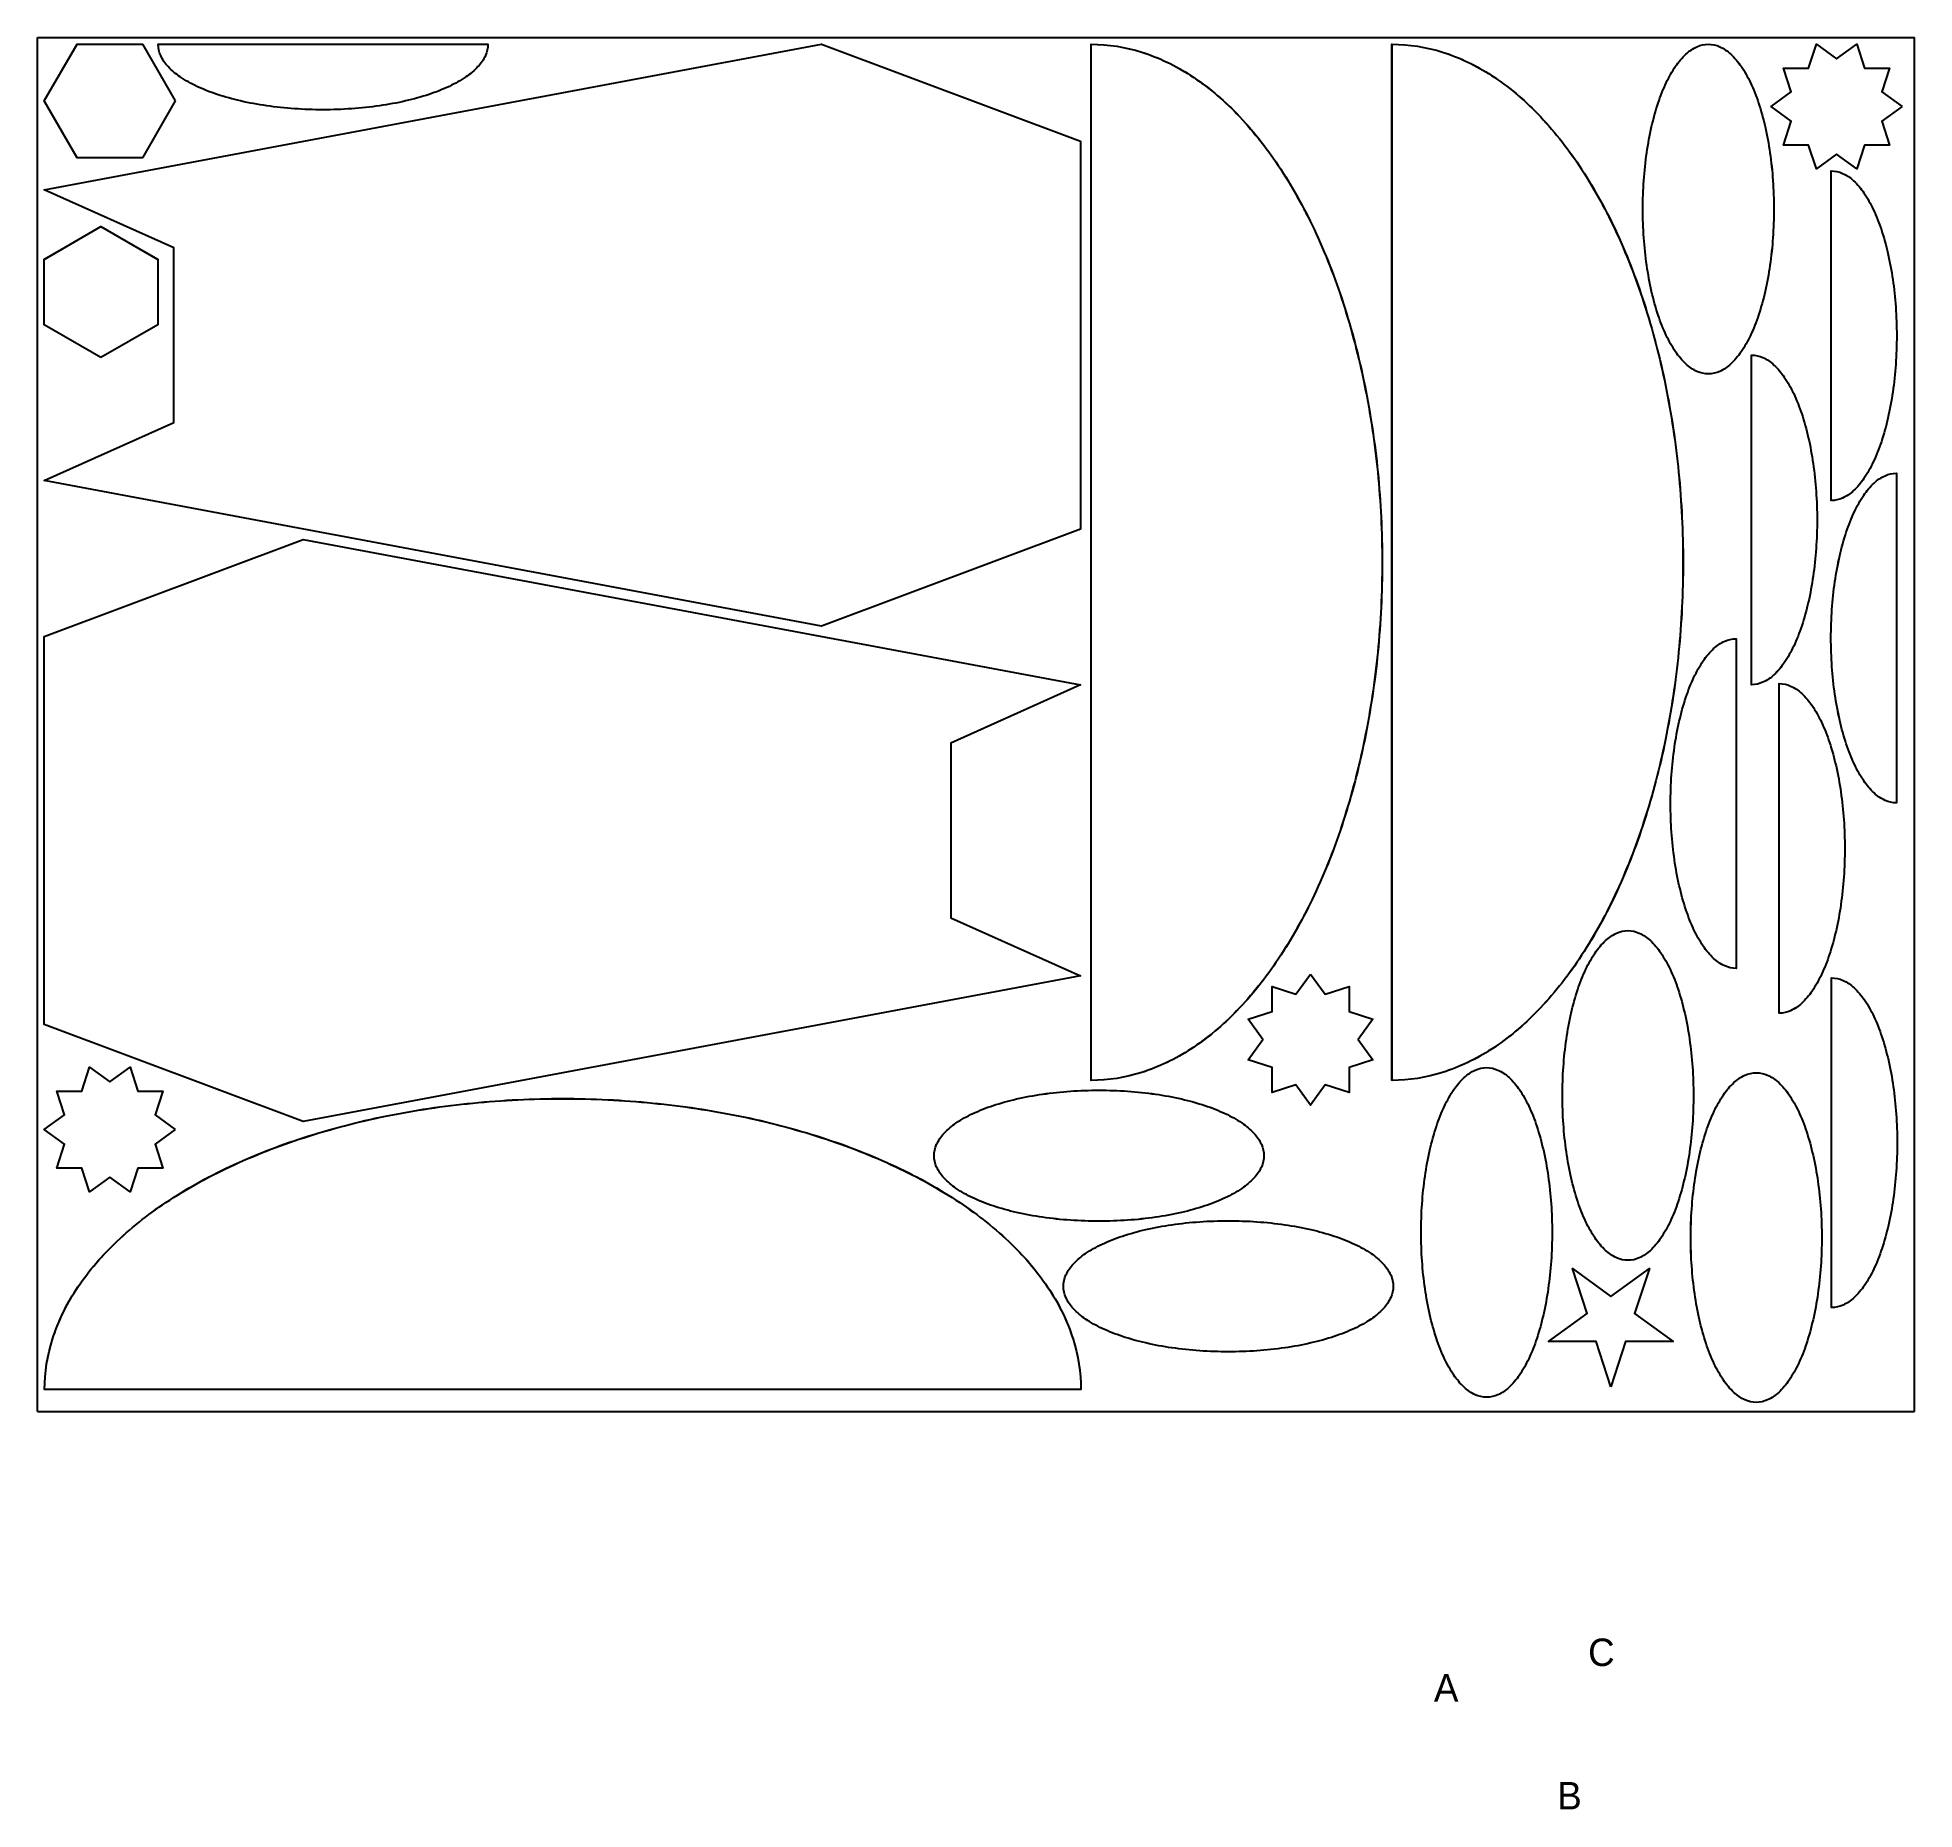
# Model space of a CAD drawing. Extents: x 0 to 2800, y -594 to 2050.
import ezdxf

# ---------------------------------------------------------------- set-up
doc = ezdxf.new("R2010")
doc.units = 0
doc.header["$LTSCALE"] = 41
doc.styles.get("Standard").update_dxf_attribs({"font": 'txt', "height": 1})

msp = doc.modelspace()

# ---------------------------------------------------------------- linework, layer by layer
at = {"layer": 'BORDER_D0_T132.1_RK1_A0_W0_EM1'}
for points in [[(205.48, 1955.35), (156.61, 1870.71), (58.87, 1870.71), (10, 1955.35), (58.87, 2040), (156.61, 2040), (205.48, 1955.35)], [(1555.9, 1895.3), (1555.9, 1316.5), (1169.43, 1171.8), (10, 1388.85), (203.24, 1475.67), (203.24, 1736.13), (10, 1822.95), (1169.43, 2040), (1555.9, 1895.3)], [(2781.56, 1947.04), (2751.36, 1925.1), (2762.9, 1889.59), (2725.56, 1889.59), (2714.03, 1854.09), (2683.82, 1876.03), (2653.62, 1854.09), (2642.08, 1889.59), (2604.75, 1889.59), (2616.29, 1925.1), (2586.08, 1947.04), (2616.29, 1968.99), (2604.75, 2004.49), (2642.08, 2004.49), (2653.62, 2040), (2683.82, 2018.06), (2714.03, 2040), (2725.56, 2004.49), (2762.9, 2004.49), (2751.36, 1968.99), (2781.56, 1947.04)], [(94.64, 1572.46), (10, 1621.33), (10, 1719.07), (94.64, 1767.94), (179.29, 1719.07), (179.29, 1621.33), (94.64, 1572.46)], [(10, 577.61), (10, 1156.41), (396.48, 1301.11), (1555.9, 1084.06), (1362.66, 997.24), (1362.66, 736.78), (1555.9, 649.96), (396.48, 432.91), (10, 577.61)], [(1899.09, 652.74), (1921.03, 622.54), (1956.54, 634.07), (1956.54, 596.74), (1992.04, 585.2), (1970.1, 555), (1992.04, 524.8), (1956.54, 513.26), (1956.54, 475.93), (1921.03, 487.46), (1899.09, 457.26), (1877.14, 487.46), (1841.64, 475.93), (1841.64, 513.26), (1806.13, 524.8), (1828.07, 555), (1806.13, 585.2), (1841.64, 596.74), (1841.64, 634.07), (1877.14, 622.54), (1899.09, 652.74)], [(205.48, 420.7), (175.28, 398.76), (186.81, 363.25), (149.48, 363.25), (137.94, 327.75), (107.74, 349.69), (77.54, 327.75), (66, 363.25), (28.67, 363.25), (40.2, 398.76), (10, 420.7), (40.2, 442.65), (28.67, 478.15), (66, 478.15), (77.54, 513.66), (107.74, 491.72), (137.94, 513.66), (149.48, 478.15), (186.81, 478.15), (175.28, 442.65), (205.48, 420.7)], [(2347.1, 36.74), (2325.15, 104.28), (2254.14, 104.28), (2311.59, 146.01), (2289.65, 213.55), (2347.1, 171.81), (2404.55, 213.55), (2382.6, 146.01), (2440.05, 104.28), (2369.04, 104.28), (2347.1, 36.74)]]:
    msp.add_lwpolyline(points, close=True, dxfattribs=at)
for points in [[(180.01, 2040), (671.9, 2040, -0.106579), (668.16, 2023.03, -0.081332), (657.06, 2006.57, -0.056346), (638.95, 1991.13, -0.039878), (614.36, 1977.17, -0.02994), (584.04, 1965.13, -0.023968), (548.92, 1955.35, -0.020393), (510.07, 1948.15, -0.01836), (468.66, 1943.74, -0.017435), (425.95, 1942.26, -0.017435), (383.25, 1943.74, -0.01836), (341.84, 1948.15, -0.020393), (302.98, 1955.35, -0.023968), (267.87, 1965.13, -0.02994), (237.55, 1977.17, -0.039878), (212.96, 1991.13, -0.056346), (194.85, 2006.57, -0.081332), (183.75, 2023.03, -0.106579), (180.01, 2040)], [(1571.77, 494.1), (1571.77, 2040, -0.076786), (1647.16, 2028.26, -0.068058), (1720.24, 1993.39, -0.056093), (1788.82, 1936.44, -0.045362), (1850.81, 1859.16, -0.037263), (1904.31, 1763.89, -0.03162), (1947.72, 1653.53, -0.027905), (1979.69, 1531.41, -0.025667), (1999.28, 1401.27, -0.024617), (2005.87, 1267.05, -0.024617), (1999.28, 1132.83, -0.025667), (1979.69, 1002.69, -0.027905), (1947.72, 880.58, -0.03162), (1904.31, 770.21, -0.037263), (1850.81, 674.94, -0.045362), (1788.82, 597.66, -0.056093), (1720.24, 540.72, -0.068058), (1647.16, 505.84, -0.076786), (1571.77, 494.1)], [(2020.57, 494.1), (2020.57, 2040, -0.076786), (2095.96, 2028.26, -0.068058), (2169.04, 1993.39, -0.056093), (2237.62, 1936.44, -0.045362), (2299.61, 1859.16, -0.037263), (2353.11, 1763.89, -0.03162), (2396.52, 1653.53, -0.027905), (2428.5, 1531.41, -0.025667), (2448.08, 1401.27, -0.024617), (2454.67, 1267.05, -0.024617), (2448.08, 1132.83, -0.025667), (2428.5, 1002.69, -0.027905), (2396.52, 880.58, -0.03162), (2353.11, 770.21, -0.037263), (2299.61, 674.94, -0.045362), (2237.62, 597.66, -0.056093), (2169.04, 540.72, -0.068058), (2095.96, 505.84, -0.076786), (2020.57, 494.1)], [(2492.55, 2040, -0.106579), (2509.52, 2036.26, -0.081333), (2525.98, 2025.17, -0.056346), (2541.42, 2007.05, -0.039878), (2555.37, 1982.46, -0.02994), (2567.42, 1952.15, -0.023968), (2577.19, 1917.03, -0.020393), (2584.39, 1878.18, -0.01836), (2588.8, 1836.77, -0.017435), (2590.29, 1794.06, -0.017435), (2588.8, 1751.35, -0.01836), (2584.39, 1709.94, -0.020393), (2577.19, 1671.09, -0.023968), (2567.42, 1635.97, -0.029939), (2555.37, 1605.66, -0.039879), (2541.42, 1581.07, -0.056346), (2525.98, 1562.95, -0.081333), (2509.52, 1551.86, -0.106578), (2492.55, 1548.12, -0.10658), (2475.58, 1551.86, -0.081333), (2459.12, 1562.95, -0.056346), (2443.68, 1581.07, -0.039879), (2429.72, 1605.66, -0.02994), (2417.68, 1635.97, -0.023968), (2407.9, 1671.09, -0.020393), (2400.7, 1709.94, -0.01836), (2396.29, 1751.35, -0.017435), (2394.81, 1794.06, -0.017435), (2396.29, 1836.77, -0.01836), (2400.7, 1878.18, -0.020393), (2407.9, 1917.03, -0.023968), (2417.68, 1952.15, -0.02994), (2429.72, 1982.46, -0.039878), (2443.68, 2007.05, -0.056346), (2459.12, 2025.17, -0.081333), (2475.58, 2036.26, -0.10658), (2492.55, 2040)], [(2675.75, 1359.15), (2675.75, 1851.03, -0.106579), (2692.72, 1847.3, -0.081333), (2709.18, 1836.2, -0.056347), (2724.62, 1818.08, -0.039878), (2738.58, 1793.49, -0.02994), (2750.62, 1763.18, -0.023968), (2760.4, 1728.06, -0.020393), (2767.6, 1689.21, -0.01836), (2772, 1647.8, -0.017435), (2773.49, 1605.09, -0.017435), (2772, 1562.38, -0.01836), (2767.6, 1520.97, -0.020393), (2760.4, 1482.12, -0.023968), (2750.62, 1447, -0.02994), (2738.58, 1416.69, -0.039878), (2724.62, 1392.1, -0.056346), (2709.18, 1373.98, -0.081333), (2692.72, 1362.89, -0.106578), (2675.75, 1359.15)], [(2556.97, 1084.32), (2556.97, 1576.2, -0.10658), (2573.94, 1572.47, -0.081332), (2590.4, 1561.37, -0.056347), (2605.84, 1543.25, -0.039878), (2619.8, 1518.67, -0.02994), (2631.84, 1488.35, -0.023968), (2641.62, 1453.23, -0.020393), (2648.82, 1414.38, -0.01836), (2653.23, 1372.97, -0.017435), (2654.71, 1330.26, -0.017435), (2653.23, 1287.56, -0.01836), (2648.82, 1246.15, -0.020393), (2641.62, 1207.29, -0.023968), (2631.84, 1172.18, -0.02994), (2619.8, 1141.86, -0.039878), (2605.84, 1117.27, -0.056347), (2590.4, 1099.16, -0.081332), (2573.94, 1088.06, -0.10658), (2556.97, 1084.32)], [(2773.18, 1399.96), (2773.18, 908.08, -0.10658), (2756.2, 911.81, -0.081332), (2739.75, 922.91, -0.056347), (2724.3, 941.03, -0.039878), (2710.35, 965.61, -0.02994), (2698.3, 995.93, -0.023968), (2688.53, 1031.05, -0.020393), (2681.33, 1069.9, -0.01836), (2676.92, 1111.31, -0.017435), (2675.44, 1154.02, -0.017435), (2676.92, 1196.72, -0.01836), (2681.33, 1238.13, -0.020393), (2688.53, 1276.99, -0.023968), (2698.3, 1312.1, -0.02994), (2710.35, 1342.42, -0.039878), (2724.3, 1367.01, -0.056347), (2739.75, 1385.12, -0.081332), (2756.2, 1396.22, -0.10658), (2773.18, 1399.96)], [(2533.87, 1153.05), (2533.87, 661.17, -0.10658), (2516.9, 664.91, -0.081333), (2500.44, 676, -0.056346), (2485, 694.12, -0.039878), (2471.04, 718.71, -0.02994), (2459, 749.02, -0.023968), (2449.23, 784.14, -0.020393), (2442.02, 822.99, -0.01836), (2437.61, 864.4, -0.017435), (2436.13, 907.11, -0.017435), (2437.61, 949.82, -0.01836), (2442.02, 991.22, -0.020393), (2449.23, 1030.08, -0.023968), (2459, 1065.2, -0.02994), (2471.04, 1095.51, -0.039878), (2485, 1120.1, -0.056346), (2500.44, 1138.22, -0.081333), (2516.9, 1149.31, -0.10658), (2533.87, 1153.05)], [(2598.34, 594.27), (2598.34, 1086.15, -0.10658), (2615.31, 1082.41, -0.081332), (2631.76, 1071.31, -0.056347), (2647.21, 1053.2, -0.039878), (2661.16, 1028.61, -0.02994), (2673.21, 998.29, -0.023968), (2682.98, 963.18, -0.020393), (2690.18, 924.32, -0.01836), (2694.59, 882.91, -0.017435), (2696.08, 840.21, -0.017435), (2694.59, 797.5, -0.01836), (2690.18, 756.09, -0.020393), (2682.98, 717.24, -0.023968), (2673.21, 682.12, -0.02994), (2661.16, 651.81, -0.039879), (2647.21, 627.22, -0.056347), (2631.76, 609.1, -0.081332), (2615.31, 598, -0.10658), (2598.34, 594.27)], [(2372.57, 717.43, -0.106579), (2389.54, 713.69, -0.081333), (2406, 702.6, -0.056346), (2421.44, 684.48, -0.039878), (2435.4, 659.89, -0.02994), (2447.44, 629.58, -0.023968), (2457.22, 594.46, -0.020393), (2464.42, 555.6, -0.01836), (2468.82, 514.2, -0.017435), (2470.31, 471.49, -0.017435), (2468.82, 428.78, -0.01836), (2464.42, 387.37, -0.020393), (2457.22, 348.52, -0.023968), (2447.44, 313.4, -0.02994), (2435.4, 283.09, -0.039878), (2421.44, 258.5, -0.056346), (2406, 240.38, -0.081333), (2389.54, 229.28, -0.106579), (2372.57, 225.55, -0.10658), (2355.6, 229.28, -0.081332), (2339.14, 240.38, -0.056347), (2323.7, 258.5, -0.039878), (2309.74, 283.09, -0.02994), (2297.7, 313.4, -0.023968), (2287.93, 348.52, -0.020393), (2280.72, 387.37, -0.01836), (2276.31, 428.78, -0.017435), (2274.83, 471.49, -0.017435), (2276.31, 514.2, -0.01836), (2280.72, 555.6, -0.020393), (2287.93, 594.46, -0.023968), (2297.7, 629.58, -0.02994), (2309.74, 659.89, -0.039878), (2323.7, 684.48, -0.056347), (2339.14, 702.6, -0.081332), (2355.6, 713.69, -0.10658), (2372.57, 717.43)], [(2676.48, 155.09), (2676.48, 646.97, -0.10658), (2693.45, 643.23, -0.081332), (2709.91, 632.14, -0.056347), (2725.35, 614.02, -0.039878), (2739.31, 589.43, -0.02994), (2751.35, 559.11, -0.023968), (2761.13, 524, -0.020393), (2768.33, 485.14, -0.01836), (2772.74, 443.73, -0.017435), (2774.22, 401.03, -0.017435), (2772.74, 358.32, -0.01836), (2768.33, 316.91, -0.020393), (2761.13, 278.06, -0.023968), (2751.35, 242.94, -0.02994), (2739.31, 212.63, -0.039878), (2725.35, 188.04, -0.056347), (2709.91, 169.92, -0.081332), (2693.45, 158.82, -0.10658), (2676.48, 155.09)], [(2161.72, 513.15, -0.106579), (2178.69, 509.41, -0.081333), (2195.15, 498.31, -0.056347), (2210.59, 480.2, -0.039878), (2224.55, 455.61, -0.02994), (2236.59, 425.29, -0.023968), (2246.36, 390.18, -0.020393), (2253.57, 351.32, -0.01836), (2257.98, 309.91, -0.017435), (2259.46, 267.21, -0.017435), (2257.98, 224.5, -0.01836), (2253.57, 183.09, -0.020393), (2246.36, 144.24, -0.023968), (2236.59, 109.12, -0.02994), (2224.55, 78.81, -0.039878), (2210.59, 54.22, -0.056347), (2195.15, 36.1, -0.081333), (2178.69, 25, -0.106579), (2161.72, 21.27, -0.106579), (2144.75, 25, -0.081333), (2128.29, 36.1, -0.056346), (2112.85, 54.22, -0.039878), (2098.89, 78.81, -0.02994), (2086.85, 109.12, -0.023968), (2077.07, 144.24, -0.020393), (2069.87, 183.09, -0.01836), (2065.47, 224.5, -0.017435), (2063.98, 267.21, -0.017435), (2065.47, 309.91, -0.01836), (2069.87, 351.32, -0.020393), (2077.07, 390.18, -0.023968), (2086.85, 425.29, -0.02994), (2098.89, 455.61, -0.039878), (2112.85, 480.2, -0.056346), (2128.29, 498.31, -0.081333), (2144.75, 509.41, -0.106579), (2161.72, 513.15)], [(2564.01, 505.51, -0.106579), (2580.98, 501.77, -0.081333), (2597.44, 490.68, -0.056346), (2612.88, 472.56, -0.039878), (2626.83, 447.97, -0.029939), (2638.88, 417.65, -0.023968), (2648.65, 382.54, -0.020393), (2655.85, 343.68, -0.01836), (2660.26, 302.27, -0.017435), (2661.75, 259.57, -0.017435), (2660.26, 216.86, -0.01836), (2655.85, 175.45, -0.020393), (2648.65, 136.6, -0.023968), (2638.88, 101.48, -0.02994), (2626.83, 71.17, -0.039878), (2612.88, 46.58, -0.056346), (2597.44, 28.46, -0.081333), (2580.98, 17.36, -0.106579), (2564.01, 13.63, -0.10658), (2547.03, 17.36, -0.081333), (2530.58, 28.46, -0.056346), (2515.14, 46.58, -0.039878), (2501.18, 71.17, -0.029939), (2489.13, 101.48, -0.023968), (2479.36, 136.6, -0.020393), (2472.16, 175.45, -0.01836), (2467.75, 216.86, -0.017435), (2466.27, 259.57, -0.017435), (2467.75, 302.27, -0.01836), (2472.16, 343.68, -0.020393), (2479.36, 382.54, -0.023968), (2489.13, 417.65, -0.029939), (2501.18, 447.97, -0.039878), (2515.14, 472.56, -0.056346), (2530.58, 490.68, -0.081333), (2547.03, 501.77, -0.10658), (2564.01, 505.51)], [(1829.46, 381.64, -0.106579), (1825.73, 364.67, -0.081333), (1814.63, 348.22, -0.056347), (1796.51, 332.77, -0.039878), (1771.92, 318.82, -0.02994), (1741.61, 306.77, -0.023968), (1706.49, 297, -0.020393), (1667.64, 289.8, -0.01836), (1626.23, 285.39, -0.017435), (1583.52, 283.9, -0.017435), (1540.82, 285.39, -0.01836), (1499.41, 289.8, -0.020393), (1460.55, 297, -0.023968), (1425.44, 306.77, -0.02994), (1395.12, 318.82, -0.039878), (1370.53, 332.77, -0.056346), (1352.42, 348.22, -0.081333), (1341.32, 364.67, -0.106579), (1337.58, 381.64, -0.106579), (1341.32, 398.62, -0.081333), (1352.42, 415.07, -0.056346), (1370.53, 430.52, -0.039878), (1395.12, 444.47, -0.02994), (1425.44, 456.52, -0.023968), (1460.55, 466.29, -0.020393), (1499.41, 473.49, -0.01836), (1540.82, 477.9, -0.017435), (1583.52, 479.39, -0.017435), (1626.23, 477.9, -0.01836), (1667.64, 473.49, -0.020393), (1706.49, 466.29, -0.023968), (1741.61, 456.52, -0.029939), (1771.92, 444.47, -0.039878), (1796.51, 430.52, -0.056347), (1814.63, 415.07, -0.081333), (1825.73, 398.62, -0.106579), (1829.46, 381.64)], [(1556.51, 32.6), (10.61, 32.6, -0.076786), (22.35, 107.98, -0.068058), (57.22, 181.07, -0.056093), (114.17, 249.65, -0.045362), (191.45, 311.63, -0.037263), (286.72, 365.14, -0.03162), (397.08, 408.54, -0.027905), (519.2, 440.52, -0.025667), (649.34, 460.1, -0.024617), (783.56, 466.7, -0.024617), (917.78, 460.1, -0.025667), (1047.92, 440.52, -0.027905), (1170.04, 408.54, -0.03162), (1280.4, 365.14, -0.037263), (1375.67, 311.63, -0.045362), (1452.95, 249.65, -0.056093), (1509.9, 181.07, -0.068058), (1544.77, 107.98, -0.076786), (1556.51, 32.6)], [(2022.34, 186.85, -0.106579), (2018.61, 169.88, -0.081333), (2007.51, 153.42, -0.056346), (1989.4, 137.98, -0.039878), (1964.81, 124.03, -0.02994), (1934.49, 111.98, -0.023968), (1899.38, 102.21, -0.020393), (1860.52, 95, -0.01836), (1819.11, 90.6, -0.017435), (1776.41, 89.11, -0.017435), (1733.7, 90.6, -0.01836), (1692.29, 95, -0.020393), (1653.44, 102.21, -0.023968), (1618.32, 111.98, -0.02994), (1588, 124.03, -0.039878), (1563.42, 137.98, -0.056347), (1545.3, 153.42, -0.081333), (1534.2, 169.88, -0.106579), (1530.46, 186.85, -0.106579), (1534.2, 203.82, -0.081333), (1545.3, 220.28, -0.056347), (1563.42, 235.72, -0.039878), (1588, 249.68, -0.02994), (1618.32, 261.72, -0.023968), (1653.44, 271.5, -0.020393), (1692.29, 278.7, -0.01836), (1733.7, 283.11, -0.017435), (1776.41, 284.59, -0.017435), (1819.11, 283.11, -0.01836), (1860.52, 278.7, -0.020393), (1899.38, 271.5, -0.023968), (1934.49, 261.72, -0.02994), (1964.81, 249.68, -0.039878), (1989.4, 235.72, -0.056346), (2007.51, 220.28, -0.081333), (2018.61, 203.82, -0.106579), (2022.34, 186.85)]]:
    msp.add_lwpolyline(points, format="xyb", close=True, dxfattribs=at)
at = {"layer": 'BORDER_D0_T132_RK1_A0_W0_EM1_RI1_ID0006'}
for points in [[(2781.56, 1947.05), (2751.36, 1925.1), (2762.89, 1889.6), (2725.56, 1889.6), (2714.02, 1854.09), (2683.82, 1876.03), (2653.62, 1854.09), (2642.08, 1889.6), (2604.75, 1889.6), (2616.28, 1925.1), (2586.08, 1947.05), (2616.28, 1968.99), (2604.75, 2004.5), (2642.08, 2004.5), (2653.62, 2040), (2683.82, 2018.06), (2714.02, 2040), (2725.56, 2004.5), (2762.89, 2004.5), (2751.36, 1968.99), (2781.56, 1947.05)], [(1899.09, 652.75), (1921.03, 622.54), (1956.53, 634.07), (1956.53, 596.75), (1992.05, 585.21), (1970.11, 555.01), (1992.05, 524.81), (1956.53, 513.27), (1956.53, 475.94), (1921.03, 487.47), (1899.09, 457.27), (1877.14, 487.47), (1841.63, 475.94), (1841.63, 513.27), (1806.13, 524.81), (1828.07, 555.01), (1806.13, 585.21), (1841.63, 596.75), (1841.63, 634.07), (1877.14, 622.54), (1899.09, 652.75)], [(205.48, 420.71), (175.28, 398.76), (186.81, 363.26), (149.48, 363.26), (137.94, 327.75), (107.74, 349.69), (77.54, 327.75), (66, 363.26), (28.67, 363.26), (40.2, 398.76), (10, 420.71), (40.2, 442.65), (28.67, 478.16), (66, 478.16), (77.54, 513.66), (107.74, 491.72), (137.94, 513.66), (149.48, 478.16), (186.81, 478.16), (175.28, 442.65), (205.48, 420.71)]]:
    msp.add_lwpolyline(points, close=True, dxfattribs=at)
at = {"layer": 'BORDER_D0_T132_RK1_A0_W0_EM1_RI1_ID0007'}
msp.add_lwpolyline([(2347.1, 36.74), (2325.15, 104.27), (2254.14, 104.27), (2311.59, 146.01), (2289.65, 213.55), (2347.1, 171.81), (2404.55, 213.55), (2382.6, 146.01), (2440.05, 104.27), (2369.04, 104.27), (2347.1, 36.74)], close=True, dxfattribs=at)
at = {"layer": 'BORDER_D0_T132_RK1_A0_W0_EM1_RI1_ID0016'}
for points in [[(1555.9, 1605.9), (1555.9, 1316.5), (1169.43, 1171.8), (10, 1388.85), (203.24, 1475.67), (203.24, 1736.13), (10, 1822.95), (1169.43, 2040), (1555.9, 1895.3), (1555.9, 1605.9)], [(10, 867.01), (10, 1156.41), (396.47, 1301.11), (1555.9, 1084.06), (1362.66, 997.24), (1362.66, 736.78), (1555.9, 649.96), (396.47, 432.91), (10, 577.61), (10, 867.01)]]:
    msp.add_lwpolyline(points, close=True, dxfattribs=at)
at = {"layer": 'BORDER_D0_T132_RK1_A0_W0_EM1_RI1_ID0018'}
for points in [[(2492.55, 2040, -0.106572), (2509.52, 2036.26, -0.081329), (2525.98, 2025.17, -0.056349), (2541.42, 2007.05, -0.039882), (2555.38, 1982.46, -0.029934), (2567.42, 1952.15, -0.02397), (2577.19, 1917.03, -0.020392), (2584.4, 1878.18, -0.01836), (2588.8, 1836.77, -0.017437), (2590.29, 1794.06, -0.017437), (2588.8, 1751.35, -0.01836), (2584.4, 1709.94, -0.020392), (2577.19, 1671.09, -0.02397), (2567.42, 1635.97, -0.029934), (2555.38, 1605.66, -0.039882), (2541.42, 1581.07, -0.056349), (2525.98, 1562.95, -0.081329), (2509.52, 1551.86, -0.106572), (2492.55, 1548.12, -0.106572), (2475.58, 1551.86, -0.081329), (2459.12, 1562.95, -0.056348), (2443.68, 1581.07, -0.039883), (2429.72, 1605.66, -0.029934), (2417.68, 1635.97, -0.02397), (2407.91, 1671.09, -0.020392), (2400.7, 1709.94, -0.01836), (2396.3, 1751.35, -0.017437), (2394.81, 1794.06, -0.017436), (2396.3, 1836.77, -0.01836), (2400.7, 1878.18, -0.020392), (2407.91, 1917.03, -0.02397), (2417.68, 1952.15, -0.029934), (2429.72, 1982.46, -0.039883), (2443.68, 2007.05, -0.056348), (2459.12, 2025.17, -0.081329), (2475.58, 2036.26, -0.106572), (2492.55, 2040)], [(2372.57, 717.43, -0.106572), (2389.54, 713.69, -0.081329), (2406, 702.6, -0.056349), (2421.44, 684.48, -0.039882), (2435.4, 659.89, -0.029934), (2447.44, 629.58, -0.02397), (2457.21, 594.46, -0.020392), (2464.42, 555.61, -0.01836), (2468.82, 514.2, -0.017437), (2470.31, 471.49, -0.017437), (2468.82, 428.78, -0.01836), (2464.42, 387.37, -0.020392), (2457.21, 348.52, -0.02397), (2447.44, 313.4, -0.029934), (2435.4, 283.09, -0.039882), (2421.44, 258.5, -0.056349), (2406, 240.38, -0.081329), (2389.54, 229.29, -0.106572), (2372.57, 225.55, -0.106572), (2355.6, 229.29, -0.081329), (2339.14, 240.38, -0.056348), (2323.7, 258.5, -0.039883), (2309.74, 283.09, -0.029934), (2297.7, 313.4, -0.02397), (2287.93, 348.52, -0.020392), (2280.72, 387.37, -0.01836), (2276.32, 428.78, -0.017436), (2274.83, 471.49, -0.017437), (2276.32, 514.2, -0.01836), (2280.72, 555.61, -0.020392), (2287.93, 594.46, -0.02397), (2297.7, 629.58, -0.029934), (2309.74, 659.89, -0.039882), (2323.7, 684.48, -0.056348), (2339.14, 702.6, -0.081329), (2355.6, 713.69, -0.106572), (2372.57, 717.43)], [(2161.72, 513.15, -0.106572), (2178.69, 509.41, -0.081329), (2195.15, 498.32, -0.056349), (2210.59, 480.2, -0.039882), (2224.55, 455.61, -0.029934), (2236.59, 425.3, -0.02397), (2246.36, 390.18, -0.020392), (2253.57, 351.33, -0.01836), (2257.97, 309.92, -0.017437), (2259.46, 267.21, -0.017437), (2257.97, 224.5, -0.01836), (2253.57, 183.09, -0.020392), (2246.36, 144.24, -0.02397), (2236.59, 109.12, -0.029934), (2224.55, 78.81, -0.039882), (2210.59, 54.22, -0.056349), (2195.15, 36.1, -0.081329), (2178.69, 25.01, -0.106572), (2161.72, 21.27, -0.106572), (2144.75, 25.01, -0.081329), (2128.29, 36.1, -0.056348), (2112.85, 54.22, -0.039883), (2098.89, 78.81, -0.029934), (2086.85, 109.12, -0.02397), (2077.08, 144.24, -0.020392), (2069.87, 183.09, -0.01836), (2065.47, 224.5, -0.017436), (2063.98, 267.21, -0.017437), (2065.47, 309.92, -0.01836), (2069.87, 351.33, -0.020392), (2077.08, 390.18, -0.02397), (2086.85, 425.3, -0.029934), (2098.89, 455.61, -0.039883), (2112.85, 480.2, -0.056348), (2128.29, 498.32, -0.081329), (2144.75, 509.41, -0.106572), (2161.72, 513.15)], [(2564.01, 505.51, -0.106572), (2580.98, 501.77, -0.081329), (2597.44, 490.68, -0.056349), (2612.88, 472.56, -0.039882), (2626.84, 447.97, -0.029934), (2638.88, 417.66, -0.02397), (2648.65, 382.54, -0.020392), (2655.86, 343.69, -0.01836), (2660.26, 302.28, -0.017437), (2661.75, 259.57, -0.017437), (2660.26, 216.86, -0.01836), (2655.86, 175.45, -0.020392), (2648.65, 136.6, -0.02397), (2638.88, 101.48, -0.029934), (2626.84, 71.17, -0.039882), (2612.88, 46.58, -0.056349), (2597.44, 28.46, -0.081329), (2580.98, 17.37, -0.106572), (2564.01, 13.63, -0.106572), (2547.04, 17.37, -0.081329), (2530.58, 28.46, -0.056348), (2515.14, 46.58, -0.039883), (2501.18, 71.17, -0.029934), (2489.14, 101.48, -0.02397), (2479.37, 136.6, -0.020392), (2472.16, 175.45, -0.01836), (2467.76, 216.86, -0.017436), (2466.27, 259.57, -0.017437), (2467.76, 302.28, -0.01836), (2472.16, 343.69, -0.020392), (2479.37, 382.54, -0.02397), (2489.14, 417.66, -0.029934), (2501.18, 447.97, -0.039883), (2515.14, 472.56, -0.056348), (2530.58, 490.68, -0.081329), (2547.04, 501.77, -0.106572), (2564.01, 505.51)], [(1829.46, 381.65, -0.106572), (1825.72, 364.68, -0.081329), (1814.63, 348.22, -0.056348), (1796.51, 332.78, -0.039882), (1771.92, 318.82, -0.029934), (1741.61, 306.78, -0.02397), (1706.49, 297.01, -0.020392), (1667.64, 289.8, -0.01836), (1626.23, 285.4, -0.017437), (1583.52, 283.91, -0.017437), (1540.81, 285.4, -0.01836), (1499.4, 289.8, -0.020392), (1460.55, 297.01, -0.02397), (1425.43, 306.78, -0.029934), (1395.12, 318.82, -0.039882), (1370.53, 332.78, -0.056348), (1352.41, 348.22, -0.081329), (1341.32, 364.68, -0.106572), (1337.58, 381.65, -0.106572), (1341.32, 398.62, -0.081329), (1352.41, 415.08, -0.056349), (1370.53, 430.52, -0.039882), (1395.12, 444.48, -0.029934), (1425.43, 456.52, -0.02397), (1460.55, 466.29, -0.020392), (1499.4, 473.5, -0.01836), (1540.81, 477.9, -0.017437), (1583.52, 479.39, -0.017437), (1626.23, 477.9, -0.01836), (1667.64, 473.5, -0.020392), (1706.49, 466.29, -0.02397), (1741.61, 456.52, -0.029934), (1771.92, 444.48, -0.039882), (1796.51, 430.52, -0.056349), (1814.63, 415.08, -0.081329), (1825.72, 398.62, -0.106572), (1829.46, 381.65)], [(2022.35, 186.85, -0.106572), (2018.61, 169.88, -0.08133), (2007.52, 153.42, -0.056348), (1989.4, 137.98, -0.039882), (1964.81, 124.02, -0.029934), (1934.5, 111.98, -0.02397), (1899.38, 102.21, -0.020392), (1860.53, 95, -0.01836), (1819.12, 90.6, -0.017436), (1776.41, 89.11, -0.017436), (1733.7, 90.6, -0.01836), (1692.29, 95, -0.020392), (1653.44, 102.21, -0.02397), (1618.32, 111.98, -0.029934), (1588.01, 124.02, -0.039882), (1563.42, 137.98, -0.056348), (1545.3, 153.42, -0.081329), (1534.21, 169.88, -0.106572), (1530.47, 186.85, -0.106572), (1534.21, 203.82, -0.081329), (1545.3, 220.28, -0.056348), (1563.42, 235.72, -0.039882), (1588.01, 249.68, -0.029934), (1618.32, 261.72, -0.02397), (1653.44, 271.49, -0.020392), (1692.29, 278.7, -0.01836), (1733.7, 283.1, -0.017437), (1776.41, 284.59, -0.017437), (1819.12, 283.1, -0.01836), (1860.53, 278.7, -0.020392), (1899.38, 271.49, -0.02397), (1934.5, 261.72, -0.029934), (1964.81, 249.68, -0.039882), (1989.4, 235.72, -0.056349), (2007.52, 220.28, -0.081329), (2018.61, 203.82, -0.106572), (2022.35, 186.85)]]:
    msp.add_lwpolyline(points, format="xyb", close=True, dxfattribs=at)
at = {"layer": 'BORDER_D0_T132_RK1_A0_W0_EM1_RI1_ID0019'}
for points in [[(1571.93, 1267.05), (1571.93, 2040, -0.076784), (1647.31, 2028.26, -0.068061), (1720.4, 1993.38, -0.056093), (1788.98, 1936.44, -0.045361), (1850.96, 1859.16, -0.037263), (1904.47, 1763.89, -0.03162), (1947.87, 1653.52, -0.027905), (1979.85, 1531.41, -0.025667), (1999.44, 1401.27, -0.024616), (2006.03, 1267.05, -0.024617), (1999.44, 1132.83, -0.025667), (1979.85, 1002.69, -0.027907), (1947.87, 880.57, -0.031618), (1904.47, 770.21, -0.037263), (1850.96, 674.94, -0.045361), (1788.98, 597.66, -0.056097), (1720.4, 540.71, -0.068057), (1647.31, 505.84, -0.076784), (1571.93, 494.1), (1571.93, 1267.05)], [(2020.73, 1267.05), (2020.73, 2040, -0.076784), (2096.11, 2028.26, -0.068061), (2169.2, 1993.38, -0.056093), (2237.78, 1936.44, -0.045361), (2299.76, 1859.16, -0.037263), (2353.27, 1763.89, -0.03162), (2396.67, 1653.52, -0.027905), (2428.65, 1531.41, -0.025667), (2448.24, 1401.27, -0.024616), (2454.83, 1267.05, -0.024617), (2448.24, 1132.83, -0.025667), (2428.65, 1002.69, -0.027907), (2396.67, 880.57, -0.031618), (2353.27, 770.21, -0.037263), (2299.76, 674.94, -0.045361), (2237.78, 597.66, -0.056097), (2169.2, 540.71, -0.068057), (2096.11, 505.84, -0.076784), (2020.73, 494.1), (2020.73, 1267.05)], [(783.56, 32.76), (10.61, 32.76, -0.076784), (22.35, 108.14, -0.068061), (57.23, 181.23, -0.056093), (114.17, 249.81, -0.045361), (191.45, 311.79, -0.037263), (286.72, 365.3, -0.03162), (397.09, 408.7, -0.027905), (519.2, 440.68, -0.025667), (649.34, 460.27, -0.024617), (783.56, 466.86, -0.024617), (917.78, 460.27, -0.025667), (1047.92, 440.68, -0.027907), (1170.04, 408.7, -0.031618), (1280.4, 365.3, -0.037263), (1375.67, 311.79, -0.045361), (1452.95, 249.81, -0.056097), (1509.9, 181.23, -0.068057), (1544.77, 108.14, -0.076784), (1556.51, 32.76), (783.56, 32.76)]]:
    msp.add_lwpolyline(points, format="xyb", close=True, dxfattribs=at)
at = {"layer": 'BORDER_D0_T132_RK1_A0_W0_EM1_RI1_ID0020'}
for points in [[(425.95, 2040), (671.89, 2040, -0.106573), (668.15, 2023.03, -0.081329), (657.06, 2006.57, -0.056349), (638.94, 1991.13, -0.039882), (614.35, 1977.17, -0.029934), (584.04, 1965.13, -0.02397), (548.92, 1955.36, -0.020392), (510.07, 1948.15, -0.01836), (468.66, 1943.75, -0.017437), (425.95, 1942.26, -0.017437), (383.24, 1943.75, -0.01836), (341.83, 1948.15, -0.020392), (302.98, 1955.36, -0.02397), (267.86, 1965.13, -0.029934), (237.55, 1977.17, -0.039882), (212.96, 1991.13, -0.056349), (194.84, 2006.57, -0.081329), (183.75, 2023.03, -0.106573), (180.01, 2040), (425.95, 2040)], [(2675.75, 1605.09), (2675.75, 1851.03, -0.106572), (2692.72, 1847.29, -0.081329), (2709.18, 1836.2, -0.056348), (2724.62, 1818.08, -0.039882), (2738.58, 1793.49, -0.029934), (2750.62, 1763.18, -0.02397), (2760.39, 1728.06, -0.020392), (2767.6, 1689.21, -0.01836), (2772, 1647.8, -0.017437), (2773.49, 1605.09, -0.017437), (2772, 1562.38, -0.01836), (2767.6, 1520.97, -0.020392), (2760.39, 1482.12, -0.02397), (2750.62, 1447, -0.029934), (2738.58, 1416.69, -0.039882), (2724.62, 1392.1, -0.056349), (2709.18, 1373.98, -0.081329), (2692.72, 1362.89, -0.106572), (2675.75, 1359.15), (2675.75, 1605.09)], [(2556.97, 1330.26), (2556.97, 1576.2, -0.106572), (2573.94, 1572.46, -0.081329), (2590.4, 1561.37, -0.056349), (2605.84, 1543.25, -0.039882), (2619.8, 1518.66, -0.029934), (2631.84, 1488.35, -0.02397), (2641.61, 1453.23, -0.020392), (2648.82, 1414.38, -0.01836), (2653.22, 1372.97, -0.017437), (2654.71, 1330.26, -0.017437), (2653.22, 1287.55, -0.01836), (2648.82, 1246.14, -0.020392), (2641.61, 1207.29, -0.02397), (2631.84, 1172.17, -0.029934), (2619.8, 1141.86, -0.039882), (2605.84, 1117.27, -0.056349), (2590.4, 1099.15, -0.081329), (2573.94, 1088.06, -0.106572), (2556.97, 1084.32), (2556.97, 1330.26)], [(2773.17, 1154.02), (2773.17, 908.08, -0.106572), (2756.2, 911.82, -0.081329), (2739.74, 922.91, -0.056348), (2724.3, 941.03, -0.039883), (2710.34, 965.62, -0.029934), (2698.3, 995.93, -0.02397), (2688.53, 1031.05, -0.020392), (2681.32, 1069.9, -0.01836), (2676.92, 1111.31, -0.017436), (2675.43, 1154.02, -0.017436), (2676.92, 1196.73, -0.01836), (2681.32, 1238.14, -0.020392), (2688.53, 1276.99, -0.02397), (2698.3, 1312.11, -0.029934), (2710.34, 1342.42, -0.039883), (2724.3, 1367.01, -0.056348), (2739.74, 1385.13, -0.081329), (2756.2, 1396.22, -0.106572), (2773.17, 1399.96), (2773.17, 1154.02)], [(2533.87, 907.11), (2533.87, 661.17, -0.106572), (2516.9, 664.91, -0.081329), (2500.44, 676, -0.056348), (2485, 694.12, -0.039882), (2471.04, 718.71, -0.029934), (2459, 749.02, -0.02397), (2449.23, 784.14, -0.020392), (2442.02, 822.99, -0.01836), (2437.62, 864.4, -0.017436), (2436.13, 907.11, -0.017437), (2437.62, 949.82, -0.01836), (2442.02, 991.23, -0.020392), (2449.23, 1030.08, -0.02397), (2459, 1065.2, -0.029934), (2471.04, 1095.51, -0.039882), (2485, 1120.1, -0.056348), (2500.44, 1138.22, -0.081329), (2516.9, 1149.31, -0.106572), (2533.87, 1153.05), (2533.87, 907.11)], [(2598.34, 840.21), (2598.34, 1086.15, -0.106572), (2615.31, 1082.41, -0.081329), (2631.77, 1071.32, -0.056349), (2647.21, 1053.2, -0.039882), (2661.17, 1028.61, -0.029934), (2673.21, 998.3, -0.02397), (2682.98, 963.18, -0.020392), (2690.19, 924.33, -0.01836), (2694.59, 882.92, -0.017437), (2696.08, 840.21, -0.017437), (2694.59, 797.5, -0.01836), (2690.19, 756.09, -0.020392), (2682.98, 717.24, -0.02397), (2673.21, 682.12, -0.029934), (2661.17, 651.81, -0.039882), (2647.21, 627.22, -0.056349), (2631.77, 609.1, -0.081329), (2615.31, 598.01, -0.106572), (2598.34, 594.27), (2598.34, 840.21)], [(2676.48, 401.03), (2676.48, 646.97, -0.106572), (2693.45, 643.23, -0.081329), (2709.91, 632.14, -0.056349), (2725.35, 614.02, -0.039882), (2739.31, 589.43, -0.029934), (2751.35, 559.12, -0.02397), (2761.12, 524, -0.020392), (2768.33, 485.15, -0.01836), (2772.73, 443.74, -0.017437), (2774.22, 401.03, -0.017437), (2772.73, 358.32, -0.01836), (2768.33, 316.91, -0.020392), (2761.12, 278.06, -0.02397), (2751.35, 242.94, -0.029934), (2739.31, 212.63, -0.039882), (2725.35, 188.04, -0.056349), (2709.91, 169.92, -0.081329), (2693.45, 158.83, -0.106572), (2676.48, 155.09), (2676.48, 401.03)]]:
    msp.add_lwpolyline(points, format="xyb", close=True, dxfattribs=at)
at = {"layer": 'BORDER_D0_T132_RK1_A0_W0_EM1_RI1_ID0023'}
for points in [[(205.48, 1955.35), (156.61, 1870.71), (58.87, 1870.71), (10, 1955.35), (58.87, 2040), (156.61, 2040), (205.48, 1955.35)], [(94.64, 1572.45), (10, 1621.32), (10, 1719.06), (94.64, 1767.93), (179.28, 1719.06), (179.28, 1621.32), (94.64, 1572.45)]]:
    msp.add_lwpolyline(points, close=True, dxfattribs=at)
at = {"layer": 'FRAME_Z18', "linetype": 'CONTINUOUS'}
for p, q in [((0, 2050), (2800, 2050)), ((0, 0), (0, 2050)), ((2800, 0), (2800, 2050)), ((0, 0), (2800, 0))]:
    msp.add_line(p, q, dxfattribs=at)

# ---------------------------------------------------------------- texts
at = {"layer": 'TEXT'}
for s, p in [('C', (2313.16, -379.78, 18)), ('A', (2083.16, -432.78, 18)), ('B', (2267.16, -593.78, 18))]:
    msp.add_text(s, height=41, dxfattribs=at).set_placement(p)

doc.saveas('drawing.dxf')
